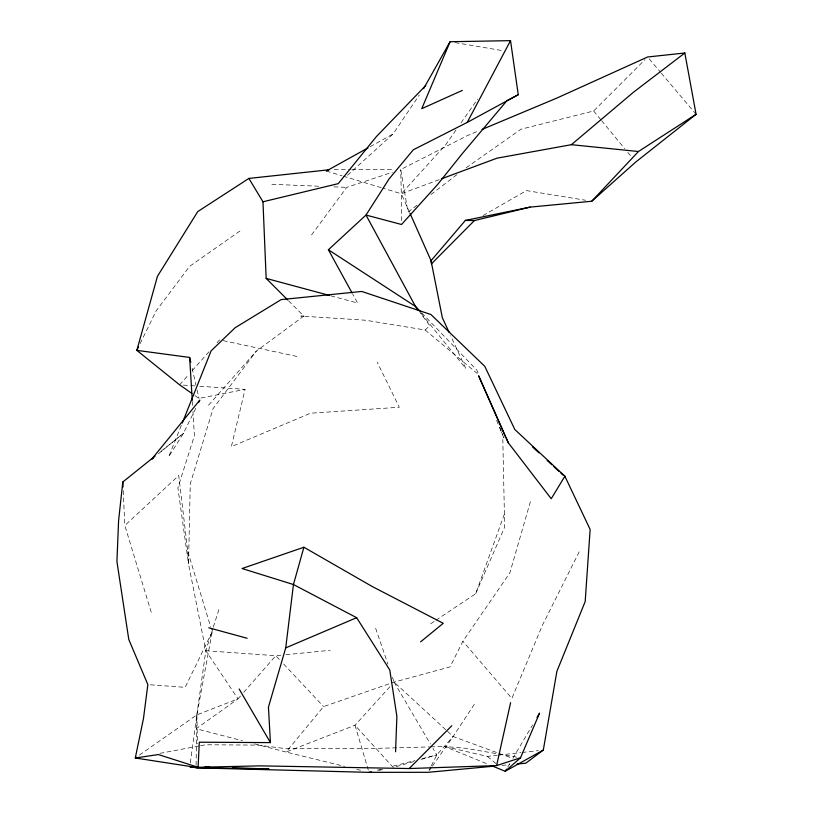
<?xml version="1.0" encoding="UTF-8"?>
<svg xmlns="http://www.w3.org/2000/svg" width="813" height="813" viewBox="0 0 813 813"><rect width="100%" height="100%" fill="white"/><g stroke="black" fill="none" stroke-linecap="round" stroke-linejoin="round"><path stroke-width="0.61" stroke-dasharray="4.07 3.05" d="M196.085 765.328L196.858 714.871L205.791 650.725L212.945 628.246M190.313 762.919L196.858 714.871L212.173 631.813L211.065 628.164M199.754 386.236L245.079 389.366L231.359 446.652L310.566 413.207L399.305 407.262L377.202 362.171M530.401 501.672L509.863 572.83L462.892 641.264L450.046 666.884L394.081 682.107L323.574 706.609L286.064 752.045L254.469 743.854M213.321 627.057L218.971 609.313M435.92 620.248L475.686 593.714L504.395 514.08M181.329 425.382L168.657 456.815L183.443 433.329L196.553 406.744M475.686 593.714L504.68 527.048L502.81 439.498M212.173 631.813L185.151 687.341L149.094 684.709M140.151 343.604L156.126 310.942L189.581 266.379L241.969 229.571M429.173 770.135L430.799 766.872M431.347 765.785L436.784 754.911L453.115 736.517L474.345 704.292M579.171 551.854L542.169 625.776L511.865 698.428L462.892 641.264M507.779 766.974L510.32 762.665M512.861 758.356L532.576 724.983M347.547 175.222L393.157 133.911L419.325 94.989M455.951 130.1L445.839 144.572L401.307 193.748L401.51 222.03M461.012 122.865L477.627 99.105M429.518 770.267L431.662 767.198M432.374 766.171L453.115 736.517L512.688 758.397M311.552 234.916L346.745 187.366L392.323 172.295M288.574 300.82L303.808 316.064L256.329 351.104L213.067 408.654L190.262 483.877L188.535 564.039L205.791 650.725L237.996 698.865L196.157 728.733L242.325 740.704M240.465 696.05L237.996 698.865L196.858 714.871L136.31 757.259M243.748 692.3L275.82 655.715L280.881 655.207M208.504 405.23L256.329 351.104M179.602 384.834L188.758 374.539M192.092 370.789L209.571 351.125M217.061 342.69L219.561 339.885M389.834 686.802L355.017 725.267L286.064 752.045L344.59 766.374M466.154 167.763L521.001 129.206L593.642 110.995L644.963 59.654M303.808 316.064L300.769 316.054L365.759 320.241L425.148 330.007L429.772 325.678L420.036 312.548M151.228 612.331L124.836 525.513L178.738 475.514L187.813 551.61L188.535 564.039L177.895 487.81L194.409 435.687L192.955 411.703M158.423 453.745L183.443 433.329L159.978 452.16M416.998 205.232L407.994 212.132L400.728 169.521L468.136 135.263L478.583 130.883M431.022 194.5L457.048 174.551M430.687 623.744L434.874 620.949M483.074 215.557L526.438 190.598L585.573 200.252M370.159 146.696L393.157 133.911M439.132 179.693L401.307 193.748L383.167 188.25M413.807 761.547L393.258 767.492L355.017 725.267L368.98 772.35M421.063 759.454L436.784 754.911L432.963 748.387M377.456 770.165L381.094 769.23M393.197 766.12L414.986 760.511M422.252 758.641L436.784 754.911M378.695 770.409L384.762 769.2M194.927 395.565L199.012 398.421L245.079 389.366M159.958 753.336L199.429 745.917M200.659 745.684L205.598 744.759L258.087 745.104L286.603 748.753L371.551 748.488L429.477 746.913M430.738 746.873L444.589 746.497L487.353 756.405L497.302 755.277M498.542 755.135L520.93 752.604M522.17 752.462L538.338 750.643M285.932 654.699L330.159 650.298M501.987 765.429L509.507 764.728M334.234 169.622L350.545 169.602M351.795 169.592L394.457 169.531M271.898 184.307L318.838 186.228M334.052 186.848L346.745 187.366M183.382 385.098L189.673 385.535M190.933 385.616L194.714 385.88M205.791 650.725L275.82 655.715L280.17 660.339M455.077 42.581L502.525 50.64M516.743 757.147L465.503 748.255L444.589 746.497L487.739 764.129M223.24 340.667L298.219 356.714M356.785 769.362L360.444 770.257M330.779 295.81L357.598 303.036L352.73 294.154M326.348 171.035L342.07 175.801M343.279 176.167L381.958 187.884M425.148 330.007L477.17 373.411M487.353 756.405L495.818 763.448M392.445 677.32L394.081 682.107L446.662 730.572M447.577 731.415L453.115 736.517M421.673 312.853L476.885 370.179L478.755 374.854M283.635 664.038L323.574 706.609M649.231 58.902L660.532 72.276M661.345 73.231L696.07 114.308M593.642 110.995L600.787 119.663M601.579 120.629L624.608 148.566M627.788 152.427L632.555 158.2M421.124 313.381L465.819 368.513L450.687 335.749M394.081 682.107L430.412 744.037M409.508 212.213L401.307 193.748L400.728 169.521M496.611 420.341L499.04 426.205M499.528 427.374L501.956 433.248M502.444 434.416L503.897 437.933L501.57 432.099M499.71 427.425L501.103 430.931M375.647 628.266L387.943 664.16M187.813 551.61L210.689 626.945M192.132 368.289L195.984 385.159M197.081 389.986L199.012 398.421M192.335 401.612L192.569 405.392M123.22 490.686L124.836 525.513M196.858 714.871L197.468 743.783"/><path stroke-width="1.22" d="M395.565 751.761L396.886 716.426L389.762 669.993L356.653 617.697L293.452 584.537L242.071 568.531L303.899 547.24L372.222 586.519L443.237 623.297L420.585 641.864M537.027 717.442L539.568 713.133L520.493 757.797L496.591 765.592L409.183 768.539L259.987 765.866L198.108 767.279L199.297 742.208L270.434 742.604L268.442 707.127L285.719 647.88L293.452 584.537L303.899 547.24M155.08 456.083L122.814 481.987L118.596 520.584L116.93 561.559L128.789 639.485L147.854 684.617L143.464 718.58L135.283 757.98L197.966 767.675L268.92 768.925L261.39 768.702M517.027 764.027L525.787 763.204L543.308 750.074L556.875 671.375L585.187 601.549L590.136 529.426L564.872 476.235L514.812 429.498L484.802 366.358L430.931 314.519L361.744 291.45L281.207 299.591L235.15 327.72L211.116 350.86L182.275 423.055M496.591 765.592L510.605 702.666M352.12 293.046L328.401 249.764L366.002 215.049L389.071 178.941L413.339 149.775L467.231 122.417L518.257 94.715L510.523 40.65L450.087 41.727L421.764 108.668L462.312 90.426M138.505 346.978L136.848 350.362L179.602 384.834L191.858 393.411M198.738 402.313L199.825 400.098L151.685 459.243L153.616 457.668M467.231 122.417L510.523 40.65M423.573 88.678L450.087 41.727M506.509 769.128L505.229 771.283L491.235 765.561M564.872 476.235L551.234 498.745L508.45 442.983L506.214 438.502M530.096 207.112L465.371 220.425L431.042 260.688L431.49 263.788L474.406 220.557L530.096 207.112L591.732 201.258L635.725 162.061L696.07 114.308L684.831 52.997L647.615 56.991L556.417 98.271L482.068 129.419M591.732 201.258L638.439 151.513L696.07 114.308M425.697 85.528L376.399 136.574L338.238 183.647L262.965 201.787L248.9 178.423L197.772 211.573L157.458 276.278L136.848 350.362L189.653 357.446L190.76 362.263M409.183 768.539L451.825 725.704M520.493 757.797L505.229 771.283L543.308 750.074M441.5 178.809L497.058 158.169L571.387 144.684L633.51 92.204L684.831 52.997M326.348 171.035L367.964 147.915M518.257 94.715L506.906 100.7L462.424 153.464L437.323 184.846L401.531 224.49L366.002 215.049L415.534 306.481L418.532 310.525M285.719 647.88L356.653 617.697M193.575 766.73L189.815 766.618L196.075 767.848L368.98 772.35L371.409 771.862M135.283 757.98L158.342 754.555L198.108 767.279M248.9 178.423L329.214 169.765M493.227 766.242L428.085 772.309L368.98 772.35M465.371 220.425L474.406 220.557M204.876 767.055L209.906 767.198M232.508 767.858L256.359 768.559M571.387 144.684L638.439 151.513M189.815 766.618L197.966 767.675M262.965 201.787L266.166 278.402L329.56 295.475M208.738 627.778L247.152 638.266M328.401 249.764L415.534 306.481L420.799 311.948M532.485 446.876L538.928 452.831M547.2 460.473L551.793 464.731M553.633 466.428L559.151 471.53M560.99 473.227L562.82 474.924M266.166 278.402L287.68 299.926M239.144 689.007L270.434 742.604M449.122 332.365L442.333 317.68L431.042 260.688L410.026 213.362M508.45 442.983L478.623 375.789L505.706 437.343M189.653 357.446L192.264 400.352M122.814 481.987L123.048 486.957"/></g></svg>
